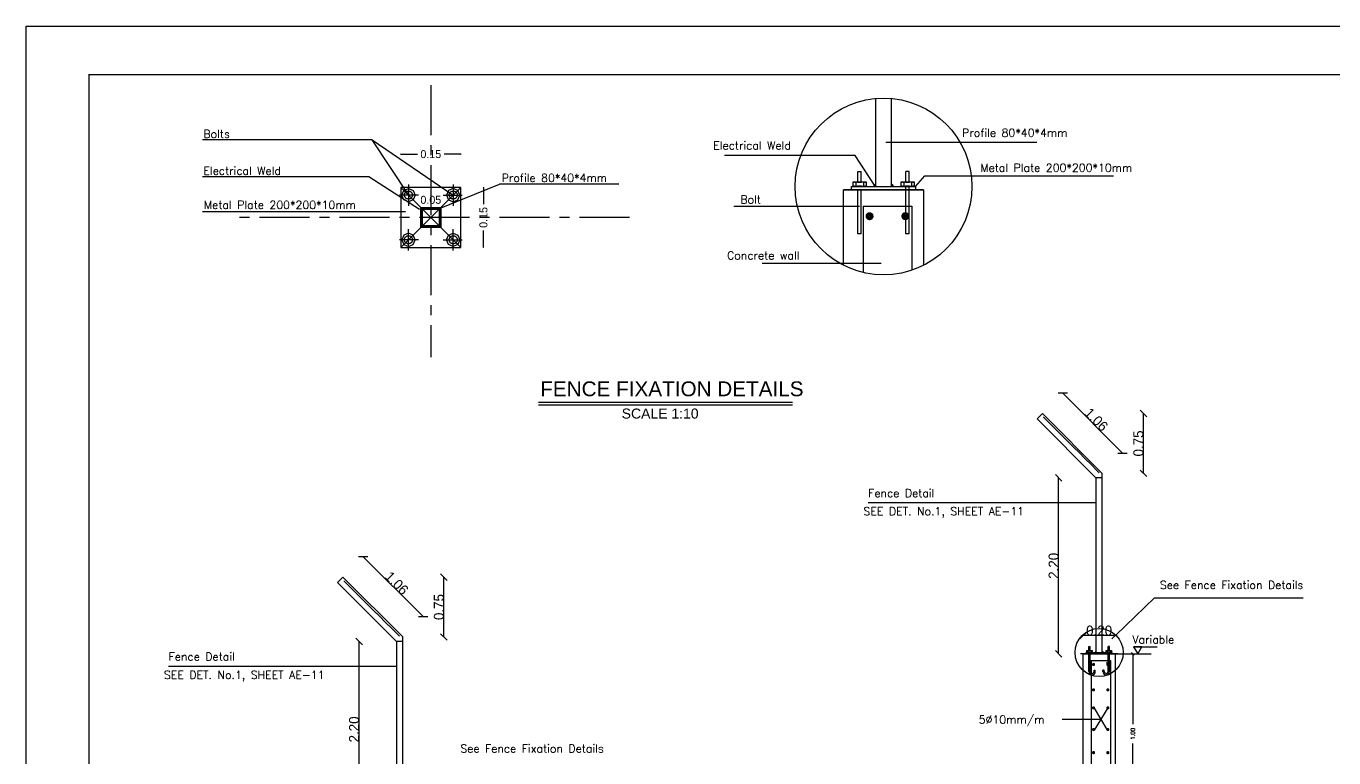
# Model space of a CAD drawing. Extents: x 166525 to 167198, y 178739 to 179747.
# Drawn here: x 167044.98 to 167077.65, y 178976.19 to 178994.48 of the extents above; entities that cross this region are included whole.
import ezdxf

# ---------------------------------------------------------------- set-up
doc = ezdxf.new("R2010")
doc.units = 0
doc.header["$MEASUREMENT"] = 0
for name, pattern in [('AUSGEZOGEN', [0]), ('CENTER', [2, 1.25, -0.25, 0.25, -0.25]), ('DASHED2', [0.375, 0.25, -0.125]), ('HIDDEN', [9.525, 6.35, -3.175])]:
    doc.linetypes.add(name, pattern=pattern)
doc.layers.get('0').update_dxf_attribs({"linetype": 'CONTINUOUS'})
doc.layers.get('DEFPOINTS').update_dxf_attribs({"linetype": 'CONTINUOUS'})
for name, color, linetype in [('1622', 7, 'HIDDEN'), ('A-Elevation 18', 1, 'CONTINUOUS'), ('COVER', 7, 'CONTINUOUS'), ('DIM', 144, 'CONTINUOUS'), ('EBENE0', 7, 'AUSGEZOGEN'), ('G-Dim', 1, 'CONTINUOUS'), ('MHATCH', 8, 'CONTINUOUS'), ('OUT', 6, 'CONTINUOUS'), ('POLI', 3, 'CONTINUOUS'), ('RIB', 3, 'CONTINUOUS'), ('ST', 2, 'CONTINUOUS'), ('SYMBOL1', 8, 'CONTINUOUS')]:
    doc.layers.add(name, color=color, linetype=linetype)
doc.layers.add('d dim 2', color=7, linetype='CONTINUOUS', lineweight=20)
doc.styles.add('FUTURA', font='SAS_____.PFB')
doc.styles.add('ROMANS', font='romans.shx')
doc.styles.add('STABC', font='romans', dxfattribs={"bigfont": 'b'})
doc.dimstyles.new('1.10', dxfattribs={"dimtxt": 0.2, "dimasz": 0.01, "dimexe": 0, "dimexo": 0, "dimgap": 0.08, "dimtad": 0, "dimlfac": 0.1, "dimzin": 0, "dimdsep": 46, "dimtxsty": 'Standard', "dimblk1": 'OBLIQUE', "dimblk2": 'OBLIQUE', "dimsah": 1, "dimcen": 0, "dimse1": 1, "dimse2": 1, "dimclrd": 256, "dimclre": 256, "dimclrt": 4, "dimadec": 0, "dimazin": 0, "dimtfac": 5.555556, "dimtix": 1, "dimtofl": 0, "dimtmove": 2, "dimatfit": 3, "dimldrblk": 'OBLIQUE', "dimfxl": 1, "dimtolj": 1, "dimtzin": 0, "dimarcsym": 0})
doc.dimstyles.new('1.50', dxfattribs={"dimtxt": 0.1, "dimasz": 0.07, "dimexe": 0.18, "dimexo": 0.0625, "dimgap": 0.1, "dimtad": 0, "dimdec": 1, "dimlfac": 0.5, "dimzin": 0, "dimdsep": 46, "dimtxsty": 'STABC', "dimblk": 'OBLIQUE', "dimcen": 0, "dimse1": 1, "dimse2": 1, "dimclrd": 8, "dimclrt": 4, "dimadec": 0, "dimazin": 0, "dimtfac": 1, "dimtdec": 1, "dimtofl": 0, "dimtmove": 0, "dimatfit": 3, "dimfxl": 1, "dimtolj": 1, "dimtzin": 0, "dimarcsym": 0})
doc.dimstyles.new('1.50ma', dxfattribs={"dimtxt": 0.25, "dimasz": 0.1635, "dimexe": 0.18, "dimexo": 0.0625, "dimgap": 0, "dimtad": 1, "dimlfac": 0.5, "dimzin": 0, "dimdsep": 46, "dimtxsty": 'Standard', "dimblk": 'OBLIQUE', "dimcen": 0, "dimse1": 1, "dimse2": 1, "dimclrd": 250, "dimclrt": 4, "dimadec": 0, "dimazin": 0, "dimtfac": 1, "dimtix": 1, "dimtofl": 0, "dimtmove": 0, "dimatfit": 3, "dimldrblk": 'OBLIQUE', "dimfxl": 0.18, "dimtolj": 1, "dimtzin": 0, "dimarcsym": 0})

# ---------------------------------------------------------------- blocks, each defined once
blk = doc.blocks.new('_OBLIQUE')
at = {"color": 0, "linetype": 'ByBlock'}
blk.add_line((-0.5, -0.5), (0.5, 0.5), dxfattribs=at)
blk = doc.blocks.new('*D1146')
at = {"color": 250, "lineweight": -2, "ltscale": 0.1, "transparency": 16777216}
blk.add_line((167053.3, 178974.705), (167053.3, 178979.105), dxfattribs=at)
at = {"layer": 'DEFPOINTS', "color": 0, "ltscale": 0.1, "transparency": 16777216}
for p in [(167053.3, 178979.105), (167054.23, 178979.105), (167053.847, 178974.705)]:
    blk.add_point(p, dxfattribs=at)
at = {"color": 250, "lineweight": -2, "ltscale": 0.1, "transparency": 16777216, "xscale": 0.1635000000000001, "yscale": 0.1635000000000001, "zscale": 0.1635000000000001}
for p, rotation in [((167053.3, 178979.105), 90), ((167053.3, 178974.705), 270)]:
    blk.add_blockref('_OBLIQUE', p, dxfattribs=dict(at, rotation=rotation))
at = {"color": 4, "ltscale": 0.1, "transparency": 16777216, "insert": (167053.175, 178976.905), "char_height": 0.25, "attachment_point": 5, "rotation": 90}
blk.add_mtext('\\A1;2.20', dxfattribs=at)
blk = doc.blocks.new('*D1149')
at = {"color": 250, "lineweight": -2, "ltscale": 0.1, "transparency": 16777216}
blk.add_line((167054.898, 178979.724), (167053.403, 178981.219), dxfattribs=at)
at = {"layer": 'DEFPOINTS', "color": 0, "ltscale": 0.1, "transparency": 16777216}
for p in [(167053.403, 178981.219), (167052.895, 178980.711), (167054.39, 178979.216)]:
    blk.add_point(p, dxfattribs=at)
at = {"color": 250, "lineweight": -2, "ltscale": 0.1, "transparency": 16777216, "xscale": 0.1635000000000001, "yscale": 0.1635000000000001, "zscale": 0.1635000000000001}
for p, rotation in [((167053.403, 178981.219), 135), ((167054.898, 178979.724), 315)]:
    blk.add_blockref('_OBLIQUE', p, dxfattribs=dict(at, rotation=rotation))
at = {"color": 4, "ltscale": 0.1, "transparency": 16777216, "insert": (167054.239, 178980.56), "char_height": 0.25, "attachment_point": 5, "rotation": 315}
blk.add_mtext('\\A1;1.06', dxfattribs=at)
blk = doc.blocks.new('*D1150')
at = {"color": 250, "lineweight": -2, "ltscale": 0.1, "transparency": 16777216}
blk.add_line((167055.418, 178979.216), (167055.418, 178980.711), dxfattribs=at)
at = {"layer": 'DEFPOINTS', "color": 0, "ltscale": 0.1, "transparency": 16777216}
for p in [(167052.138, 178980.711), (167055.418, 178980.711), (167053.633, 178979.216)]:
    blk.add_point(p, dxfattribs=at)
at = {"color": 250, "lineweight": -2, "ltscale": 0.1, "transparency": 16777216, "xscale": 0.1635000000000001, "yscale": 0.1635000000000001, "zscale": 0.1635000000000001}
for p, rotation in [((167055.418, 178980.711), 90), ((167055.418, 178979.216), 270)]:
    blk.add_blockref('_OBLIQUE', p, dxfattribs=dict(at, rotation=rotation))
at = {"color": 4, "ltscale": 0.1, "transparency": 16777216, "insert": (167055.293, 178979.964), "char_height": 0.25, "attachment_point": 5, "rotation": 90}
blk.add_mtext('\\A1;0.75', dxfattribs=at)
blk = doc.blocks.new('*D1309')
at = {"color": 250, "lineweight": -2, "ltscale": 0.1, "transparency": 16777216}
blk.add_line((167070.778, 178978.794), (167070.778, 178983.194), dxfattribs=at)
at = {"layer": 'DEFPOINTS', "color": 0, "ltscale": 0.1, "transparency": 16777216}
for p in [(167070.778, 178983.194), (167071.708, 178983.194), (167071.325, 178978.794)]:
    blk.add_point(p, dxfattribs=at)
at = {"color": 250, "lineweight": -2, "ltscale": 0.1, "transparency": 16777216, "xscale": 0.1635000000000001, "yscale": 0.1635000000000001, "zscale": 0.1635000000000001}
for p, rotation in [((167070.778, 178983.194), 90), ((167070.778, 178978.794), 270)]:
    blk.add_blockref('_OBLIQUE', p, dxfattribs=dict(at, rotation=rotation))
at = {"color": 4, "ltscale": 0.1, "transparency": 16777216, "insert": (167070.653, 178980.994), "char_height": 0.25, "attachment_point": 5, "rotation": 90}
blk.add_mtext('\\A1;2.20', dxfattribs=at)
blk = doc.blocks.new('*D1310')
at = {"color": 250, "lineweight": -2, "ltscale": 0.1, "transparency": 16777216}
blk.add_line((167072.189, 178979.249), (167071.389, 178979.249), dxfattribs=at)
at = {"layer": 'DEFPOINTS', "color": 0, "ltscale": 0.1, "transparency": 16777216}
for p in [(167071.389, 178979.249), (167071.389, 178978.794), (167072.189, 178978.794)]:
    blk.add_point(p, dxfattribs=at)
at = {"color": 250, "lineweight": -2, "ltscale": 0.1, "transparency": 16777216, "xscale": 0.1635000000000001, "yscale": 0.1635000000000001, "zscale": 0.1635000000000001, "rotation": 180}
blk.add_blockref('_OBLIQUE', (167071.389, 178979.249), dxfattribs=at)
at = {"color": 250, "lineweight": -2, "ltscale": 0.1, "transparency": 16777216, "xscale": 0.1635000000000001, "yscale": 0.1635000000000001, "zscale": 0.1635000000000001}
blk.add_blockref('_OBLIQUE', (167072.189, 178979.249), dxfattribs=at)
at = {"color": 4, "ltscale": 0.1, "transparency": 16777216, "insert": (167071.789, 178979.374), "char_height": 0.25, "attachment_point": 5}
blk.add_mtext('\\A1;0.20', dxfattribs=at)
blk = doc.blocks.new('*D1311')
at = {"color": 8, "lineweight": -2, "ltscale": 0.1, "transparency": 16777216}
for p, q in [((167072.632, 178978.794), (167072.632, 178977.04)), ((167072.632, 178974.794), (167072.632, 178976.549))]:
    blk.add_line(p, q, dxfattribs=at)
at = {"layer": 'DEFPOINTS', "color": 0, "ltscale": 0.1, "transparency": 16777216}
for p in [(167072.189, 178978.794), (167072.189, 178974.794), (167072.632, 178974.794)]:
    blk.add_point(p, dxfattribs=at)
at = {"color": 8, "lineweight": -2, "ltscale": 0.1, "transparency": 16777216, "xscale": 0.07, "yscale": 0.07, "zscale": 0.07}
for p, rotation in [((167072.632, 178978.794), 90), ((167072.632, 178974.794), 270)]:
    blk.add_blockref('_OBLIQUE', p, dxfattribs=dict(at, rotation=rotation))
at = {"color": 4, "ltscale": 0.1, "transparency": 16777216, "insert": (167072.632, 178976.794), "char_height": 0.1, "attachment_point": 5, "rotation": 90, "style": 'STABC'}
blk.add_mtext('\\A1;1.00', dxfattribs=at)
blk = doc.blocks.new('*D1312')
at = {"color": 250, "lineweight": -2, "ltscale": 0.1, "transparency": 16777216}
blk.add_line((167072.376, 178983.814), (167070.881, 178985.309), dxfattribs=at)
at = {"layer": 'DEFPOINTS', "color": 0, "ltscale": 0.1, "transparency": 16777216}
for p in [(167070.881, 178985.309), (167070.373, 178984.801), (167071.868, 178983.306)]:
    blk.add_point(p, dxfattribs=at)
at = {"color": 250, "lineweight": -2, "ltscale": 0.1, "transparency": 16777216, "xscale": 0.1635000000000001, "yscale": 0.1635000000000001, "zscale": 0.1635000000000001}
for p, rotation in [((167070.881, 178985.309), 135), ((167072.376, 178983.814), 315)]:
    blk.add_blockref('_OBLIQUE', p, dxfattribs=dict(at, rotation=rotation))
at = {"color": 4, "ltscale": 0.1, "transparency": 16777216, "insert": (167071.717, 178984.65), "char_height": 0.25, "attachment_point": 5, "rotation": 315}
blk.add_mtext('\\A1;1.06', dxfattribs=at)
blk = doc.blocks.new('*D1313')
at = {"color": 250, "lineweight": -2, "ltscale": 0.1, "transparency": 16777216}
blk.add_line((167072.896, 178983.306), (167072.896, 178984.801), dxfattribs=at)
at = {"layer": 'DEFPOINTS', "color": 0, "ltscale": 0.1, "transparency": 16777216}
for p in [(167069.616, 178984.801), (167072.896, 178984.801), (167071.111, 178983.306)]:
    blk.add_point(p, dxfattribs=at)
at = {"color": 250, "lineweight": -2, "ltscale": 0.1, "transparency": 16777216, "xscale": 0.1635000000000001, "yscale": 0.1635000000000001, "zscale": 0.1635000000000001}
for p, rotation in [((167072.896, 178984.801), 90), ((167072.896, 178983.306), 270)]:
    blk.add_blockref('_OBLIQUE', p, dxfattribs=dict(at, rotation=rotation))
at = {"color": 4, "ltscale": 0.1, "transparency": 16777216, "insert": (167072.771, 178984.053), "char_height": 0.25, "attachment_point": 5, "rotation": 90}
blk.add_mtext('\\A1;0.75', dxfattribs=at)
blk = doc.blocks.new('*D1330')
at = {"layer": '1622', "lineweight": -2, "ltscale": 10, "transparency": 16777216}
for p, q in [((167054.342, 178991.285), (167054.762, 178991.285)), ((167055.842, 178991.285), (167055.422, 178991.285))]:
    blk.add_line(p, q, dxfattribs=at)
at = {"layer": 'DEFPOINTS', "color": 0, "ltscale": 10, "transparency": 16777216}
for p in [(167055.842, 178991.285), (167054.342, 178990.453), (167055.842, 178990.453)]:
    blk.add_point(p, dxfattribs=at)
at = {"layer": '1622', "lineweight": -2, "ltscale": 10, "transparency": 16777216, "xscale": 0.01, "yscale": 0.01, "zscale": 0.01, "rotation": 180}
blk.add_blockref('_OBLIQUE', (167054.342, 178991.285), dxfattribs=at)
at = {"layer": '1622', "lineweight": -2, "ltscale": 10, "transparency": 16777216, "xscale": 0.01, "yscale": 0.01, "zscale": 0.01}
blk.add_blockref('_OBLIQUE', (167055.842, 178991.285), dxfattribs=at)
at = {"layer": '1622', "color": 4, "ltscale": 10, "transparency": 16777216, "insert": (167055.092, 178991.285), "char_height": 0.2, "attachment_point": 5}
blk.add_mtext('\\A1;0.15', dxfattribs=at)
blk = doc.blocks.new('*D1331')
at = {"layer": 'DEFPOINTS', "color": 0, "ltscale": 10, "transparency": 16777216}
for p in [(167054.842, 178990.143), (167054.842, 178989.953), (167055.342, 178989.953)]:
    blk.add_point(p, dxfattribs=at)
at = {"layer": '1622', "color": 4, "ltscale": 10, "transparency": 16777216, "insert": (167055.092, 178990.143), "char_height": 0.2, "attachment_point": 5}
blk.add_mtext('\\A1;0.05', dxfattribs=at)
blk = doc.blocks.new('*D1332')
at = {"layer": '1622', "lineweight": -2, "ltscale": 10, "transparency": 16777216}
for p, q in [((167056.406, 178990.453), (167056.406, 178990.033)), ((167056.406, 178988.953), (167056.406, 178989.373))]:
    blk.add_line(p, q, dxfattribs=at)
at = {"layer": 'DEFPOINTS', "color": 0, "ltscale": 10, "transparency": 16777216}
for p in [(167055.842, 178990.453), (167055.842, 178988.953), (167056.406, 178988.953)]:
    blk.add_point(p, dxfattribs=at)
at = {"layer": '1622', "lineweight": -2, "ltscale": 10, "transparency": 16777216, "xscale": 0.01, "yscale": 0.01, "zscale": 0.01}
for p, rotation in [((167056.406, 178990.453), 90), ((167056.406, 178988.953), 270)]:
    blk.add_blockref('_OBLIQUE', p, dxfattribs=dict(at, rotation=rotation))
at = {"layer": '1622', "color": 4, "ltscale": 10, "transparency": 16777216, "insert": (167056.406, 178989.703), "char_height": 0.2, "attachment_point": 5, "rotation": 90}
blk.add_mtext('\\A1;0.15', dxfattribs=at)

msp = doc.modelspace()

# ---------------------------------------------------------------- hatches: boundary and pattern name
at = {"layer": '1622', "linetype": 'Continuous'}
h = msp.add_hatch(dxfattribs=at)
h.set_pattern_fill('ANSI31', color=8, scale=0.15, style=0)
h.set_pattern_definition([(45, (167669.319469, 180237.920462), (-0.01325825215, 0.01325825215), [])])
h.paths.add_polyline_path([(167055.34166, 178989.95282), (167054.84166, 178989.95282), (167054.84166, 178989.45282), (167055.34166, 178989.45282)])
h.paths.add_polyline_path([(167055.30166, 178989.91282), (167055.30166, 178989.49282), (167054.88166, 178989.49282), (167054.88166, 178989.91282)], flags=16)

# ---------------------------------------------------------------- linework, layer by layer
at = {"ltscale": 2}
for p, q in [((167067.40342, 178990.39624), (167065.40342, 178990.39624)), ((167072.25303, 178978.79427), (167071.32503, 178978.79427))]:
    msp.add_line(p, q, dxfattribs=at)
at = {"color": 8, "linetype": 'Continuous'}
for p, q in [((167071.70843, 178982.57003), (167066.01447, 178982.57003)), ((167072.20267, 178979.26257), (167073.16838, 178980.19235)), ((167073.16838, 178980.19235), (167076.88731, 178980.19235)), ((167054.23044, 178978.48059), (167048.53648, 178978.48059))]:
    msp.add_line(p, q, dxfattribs=at)
at = {"color": 2, "linetype": 'Continuous'}
msp.add_line((167072.18903, 178978.79427), (167073.08607, 178978.79427), dxfattribs=at)
at = {"color": 0, "linetype": 'DASHED2', "lineweight": 13, "ltscale": 0.025}
msp.add_line((167071.99484, 178978.57025), (167071.96723, 178978.57025), dxfattribs=at)
at = {"layer": '1622', "color": 8, "linetype": 'CENTER'}
for p, q in [((167055.09166, 178993.00605), (167055.09166, 178986.20624)), ((167060.0595, 178989.70282), (167050.21207, 178989.70282))]:
    msp.add_line(p, q, dxfattribs=at)
at = {"layer": '1622', "color": 8, "ltscale": 4}
for p, q in [((167053.62477, 178991.64052), (167049.38985, 178991.64052)), ((167054.54565, 178990.26185), (167053.62477, 178991.64052)), ((167053.62477, 178991.64052), (167055.6507, 178990.26185)), ((167053.5427, 178990.72197), (167049.38985, 178990.72197)), ((167054.81303, 178989.90422), (167053.5427, 178990.72197)), ((167055.26463, 178989.90775), (167056.80598, 178990.53334)), ((167059.78565, 178990.53334), (167056.80598, 178990.53334)), ((167054.45696, 178989.84417), (167049.38985, 178989.84417))]:
    msp.add_line(p, q, dxfattribs=at)
at = {"layer": '1622', "color": 8, "linetype": 'Continuous'}
for p, q in [((167066.45945, 178991.58464), (167070.23406, 178991.58464)), ((167065.69479, 178991.2484), (167062.43123, 178991.2484)), ((167066.17659, 178990.5077), (167065.69479, 178991.2484)), ((167067.20342, 178990.47624), (167067.43164, 178990.74483)), ((167067.43164, 178990.74483), (167072.15042, 178990.74483)), ((167065.80021, 178989.97331), (167062.65897, 178989.97331)), ((167066.34491, 178988.55118), (167063.36724, 178988.55118))]:
    msp.add_line(p, q, dxfattribs=at)
at = {"layer": '1622', "ltscale": 4}
for p, q in [((167054.34166, 178990.45282), (167055.84166, 178988.95282)), ((167055.84166, 178990.45282), (167054.34166, 178988.95282))]:
    msp.add_line(p, q, dxfattribs=at)
at = {"layer": '1622', "color": 253}
for p, q in [((167054.53263, 178990.52709), (167054.53263, 178989.99391)), ((167055.6507, 178990.52709), (167055.6507, 178989.99391)), ((167054.78109, 178990.26185), (167054.3102, 178990.26185)), ((167055.40223, 178990.26185), (167055.87313, 178990.26185)), ((167054.53263, 178988.87855), (167054.53263, 178989.41173)), ((167055.6507, 178988.87855), (167055.6507, 178989.41173)), ((167054.78109, 178989.14378), (167054.3102, 178989.14378)), ((167055.40223, 178989.14378), (167055.87313, 178989.14378))]:
    msp.add_line(p, q, dxfattribs=at)
at = {"layer": '1622', "color": 1, "linetype": 'Continuous'}
for p, q in [((167055.30166, 178989.91282), (167054.88166, 178989.49282)), ((167054.88166, 178989.91282), (167055.30166, 178989.49282))]:
    msp.add_line(p, q, dxfattribs=at)
at = {"layer": '1622'}
for p, q in [((167057.77875, 178985.08275), (167064.27735, 178985.08275)), ((167057.77875, 178985.01718), (167064.27735, 178985.01718))]:
    msp.add_line(p, q, dxfattribs=at)
at = {"layer": '1622', "color": 3}
msp.add_lwpolyline([(167055.84166, 178990.45282), (167054.34166, 178990.45282), (167054.34166, 178988.95282), (167055.84166, 178988.95282)], close=True, dxfattribs=at)
at = {"layer": '1622', "color": 253}
for points in [[(167054.36515, 178990.26185), (167054.4142, 178990.38028), (167054.53263, 178990.42933), (167054.65105, 178990.38028), (167054.70011, 178990.26185), (167054.65105, 178990.14343), (167054.53263, 178990.09437), (167054.4142, 178990.14343)], [(167055.81818, 178990.26185), (167055.76912, 178990.38028), (167055.6507, 178990.42933), (167055.53227, 178990.38028), (167055.48322, 178990.26185), (167055.53227, 178990.14343), (167055.6507, 178990.09437), (167055.76912, 178990.14343)], [(167054.36515, 178989.14378), (167054.4142, 178989.02536), (167054.53263, 178988.97631), (167054.65105, 178989.02536), (167054.70011, 178989.14378), (167054.65105, 178989.26221), (167054.53263, 178989.31126), (167054.4142, 178989.26221)], [(167055.81818, 178989.14378), (167055.76912, 178989.02536), (167055.6507, 178988.97631), (167055.53227, 178989.02536), (167055.48322, 178989.14378), (167055.53227, 178989.26221), (167055.6507, 178989.31126), (167055.76912, 178989.26221)]]:
    msp.add_lwpolyline(points, close=True, dxfattribs=at)
at = {"layer": '1622', "linetype": 'Continuous'}
msp.add_lwpolyline([(167054.84166, 178989.95282), (167055.34166, 178989.95282), (167055.34166, 178989.45282), (167054.84166, 178989.45282), (167054.84166, 178989.95282)], dxfattribs=at)
at = {"layer": '1622', "color": 1, "linetype": 'Continuous'}
msp.add_lwpolyline([(167054.88166, 178989.91282), (167055.30166, 178989.91282), (167055.30166, 178989.49282), (167054.88166, 178989.49282)], close=True, dxfattribs=at)
at = {"layer": '1622', "color": 253}
for centre in [(167054.53263, 178990.26185), (167055.6507, 178990.26185), (167054.53263, 178989.14378), (167055.6507, 178989.14378)]:
    msp.add_circle(centre, 0.1, dxfattribs=at)
at = {"layer": 'A-Elevation 18'}
for p, q in [((167066.2019, 178992.67534), (167066.2019, 178990.47624)), ((167071.70843, 178983.19427), (167071.70843, 178978.82627)), ((167071.86843, 178983.19427), (167071.70843, 178983.19427)), ((167054.23044, 178979.10482), (167054.23044, 178974.73682)), ((167054.39044, 178979.10482), (167054.23044, 178979.10482))]:
    msp.add_line(p, q, dxfattribs=at)
for points in [[(167066.6019, 178990.47624), (167066.6019, 178992.67562)], [(167071.86843, 178978.82627), (167071.86843, 178983.30579), (167070.37341, 178984.80081)], [(167071.70843, 178983.19427), (167070.23764, 178984.66505)], [(167071.21568, 178983.89454), (167070.40672, 178984.7035)], [(167071.50668, 178983.60355), (167071.22021, 178983.89001)], [(167071.78796, 178983.32227), (167071.5112, 178983.59902)], [(167054.23044, 178979.10482), (167052.75966, 178980.5756)], [(167054.39044, 178974.73682), (167054.39044, 178979.21635), (167052.89542, 178980.71137)], [(167053.7377, 178979.80509), (167052.92873, 178980.61406)], [(167054.02869, 178979.5141), (167053.74222, 178979.80057)], [(167054.30997, 178979.23282), (167054.03321, 178979.50958)]]:
    msp.add_lwpolyline(points, dxfattribs=at)
at = {"layer": 'COVER', "flags": 128}
msp.add_lwpolyline([(167044.98142, 178994.48492), (167104.90267, 178994.48492), (167104.90267, 178952.16242), (167044.98142, 178952.16242)], close=True, dxfattribs=at)
at = {"layer": 'd dim 2', "color": 32}
for centre in [(167070.40446, 178984.70577), (167071.21795, 178983.89227), (167071.50894, 178983.60128), (167052.92647, 178980.61632), (167053.73996, 178979.80283), (167054.03095, 178979.51184)]:
    msp.add_circle(centre, 0.0032, dxfattribs=at)
at = {"layer": 'DIM', "ltscale": 4}
for centre, radius in [((167066.40342, 178990.47624), 2.20831), ((167071.78903, 178978.82627), 0.60121)]:
    msp.add_circle(centre, radius, dxfattribs=at)
at = {"layer": 'EBENE0', "color": 3, "linetype": 'AUSGEZOGEN'}
for p, q in [((167072.85533, 178978.97158), (167072.65058, 178978.97158)), ((167072.65058, 178978.97158), (167072.75296, 178978.79427)), ((167072.65058, 178978.97158), (167073.24065, 178978.97158)), ((167072.75296, 178978.79427), (167072.85533, 178978.97158))]:
    msp.add_line(p, q, dxfattribs=at)
at = {"layer": 'G-Dim'}
for points in [[(167070.37341, 178984.80081), (167070.23764, 178984.66505)], [(167052.89542, 178980.71137), (167052.75966, 178980.5756)]]:
    msp.add_lwpolyline(points, dxfattribs=at)
at = {"layer": 'MHATCH', "const_width": 0.03562, "flags": 128}
msp.add_lwpolyline([(167046.54892, 178993.27367), (167103.33517, 178993.27367), (167103.33517, 178953.37367), (167046.54892, 178953.37367)], close=True, dxfattribs=at)
at = {"layer": 'MHATCH'}
msp.add_lwpolyline([(167046.90517, 178993.27367), (167103.33517, 178993.27367), (167103.33517, 178953.37367)], dxfattribs=at)
at = {"layer": 'OUT', "color": 1}
for p, q in [((167065.40342, 178988.50732), (167065.40342, 178990.39624)), ((167065.40342, 178990.39624), (167067.40342, 178990.39624)), ((167067.40342, 178990.39624), (167067.40342, 178988.50732)), ((167071.38903, 178974.79427), (167071.38903, 178978.79427)), ((167071.38903, 178978.79427), (167072.18903, 178978.79427)), ((167072.18903, 178978.79427), (167072.18903, 178974.79427))]:
    msp.add_line(p, q, dxfattribs=at)
at = {"layer": 'OUT', "color": 2}
for p, q in [((167065.89628, 178989.98619), (167065.89628, 178988.32695)), ((167065.89628, 178989.98619), (167067.10735, 178989.98619)), ((167067.10735, 178989.98619), (167067.10735, 178988.38313)), ((167071.58618, 178978.63024), (167071.58618, 178963.24141)), ((167071.58618, 178978.63024), (167072.07061, 178978.63024)), ((167072.07061, 178978.63024), (167072.07061, 178973.7427))]:
    msp.add_line(p, q, dxfattribs=at)
at = {"layer": 'RIB', "color": 8}
for p, q in [((167072.00611, 178977.4458), (167071.66591, 178976.88879)), ((167071.66591, 178977.43342), (167071.9855, 178976.90117)), ((167071.83653, 178977.15475), (167070.86377, 178977.15475))]:
    msp.add_line(p, q, dxfattribs=at)
at = {"layer": 'ST'}
for points, const_width in [([(167066.1057, 178989.73417, -1), (167066.0007, 178989.73417, -1)], 0.095), ([(167066.89459, 178989.73417, 1), (167066.99959, 178989.73417, 1)], 0.095), ([(167071.66995, 178978.52944, -1), (167071.62795, 178978.52944, -1)], 0.038), ([(167071.9855, 178978.52944, 1), (167072.0275, 178978.52944, 1)], 0.038), ([(167071.66995, 178977.89528, -1), (167071.62795, 178977.89528, -1)], 0.038), ([(167071.9855, 178977.89528, 1), (167072.0275, 178977.89528, 1)], 0.038), ([(167071.66995, 178977.4458, -1), (167071.62795, 178977.4458, -1)], 0.038), ([(167071.9855, 178977.4458, 1), (167072.0275, 178977.4458, 1)], 0.038), ([(167071.66995, 178976.90117, -1), (167071.62795, 178976.90117, -1)], 0.038), ([(167071.9855, 178976.90117, 1), (167072.0275, 178976.90117, 1)], 0.038), ([(167071.66995, 178976.32466, -1), (167071.62795, 178976.32466, -1)], 0.038), ([(167071.9855, 178976.32466, 1), (167072.0275, 178976.32466, 1)], 0.038)]:
    msp.add_lwpolyline(points, format="xyb", close=True, dxfattribs=dict(at, const_width=const_width))
at = {"layer": 'SYMBOL1', "color": 4}
for p, q in [((167065.76342, 178990.59415), (167065.76342, 178990.84714)), ((167065.76342, 178990.84714), (167065.84342, 178990.84714)), ((167065.84342, 178990.59415), (167065.84342, 178990.84714)), ((167066.96342, 178990.59415), (167066.96342, 178990.84714)), ((167067.04342, 178990.84714), (167066.96342, 178990.84714)), ((167067.04342, 178990.59415), (167067.04342, 178990.84714)), ((167065.70702, 178990.59415), (167065.70702, 178990.47624)), ((167065.76342, 178989.29389), (167065.76342, 178990.39624)), ((167065.84342, 178989.29389), (167065.84342, 178990.39624)), ((167065.89981, 178990.59415), (167065.89981, 178990.47624)), ((167066.2019, 178990.53797), (167066.15128, 178990.47742)), ((167066.15128, 178990.47742), (167066.2019, 178990.47742)), ((167066.2019, 178990.47742), (167066.2019, 178990.53797)), ((167066.60419, 178990.47742), (167066.60419, 178990.53797)), ((167066.60419, 178990.53797), (167066.65482, 178990.47742)), ((167066.65482, 178990.47742), (167066.60419, 178990.47742)), ((167066.90702, 178990.59415), (167066.90702, 178990.47624)), ((167066.96342, 178989.29389), (167066.96342, 178990.47624)), ((167067.04342, 178989.29389), (167067.04342, 178990.47624)), ((167067.09981, 178990.59415), (167067.09981, 178990.47624)), ((167065.84342, 178989.29389), (167065.76342, 178989.29389)), ((167067.04342, 178989.29389), (167066.96342, 178989.29389)), ((167071.53303, 178978.87343), (167071.53303, 178978.97463)), ((167071.53303, 178978.97463), (167071.56503, 178978.97463)), ((167071.56503, 178978.87343), (167071.56503, 178978.97463)), ((167072.01303, 178978.87343), (167072.01303, 178978.97463)), ((167072.04503, 178978.97463), (167072.01303, 178978.97463)), ((167072.04503, 178978.87343), (167072.04503, 178978.97463)), ((167071.51048, 178978.87343), (167071.51048, 178978.82627)), ((167071.53303, 178978.35333), (167071.53303, 178978.79427)), ((167071.56503, 178978.35333), (167071.56503, 178978.79427)), ((167071.58759, 178978.87343), (167071.58759, 178978.82627)), ((167071.70843, 178978.85096), (167071.68818, 178978.82674)), ((167071.68818, 178978.82674), (167071.70843, 178978.82674)), ((167071.70843, 178978.82674), (167071.70843, 178978.85096)), ((167071.86934, 178978.82674), (167071.86934, 178978.85096)), ((167071.86934, 178978.85096), (167071.88959, 178978.82674)), ((167071.88959, 178978.82674), (167071.86934, 178978.82674)), ((167071.99048, 178978.87343), (167071.99048, 178978.82627)), ((167072.01303, 178978.35333), (167072.01303, 178978.82627)), ((167072.04503, 178978.35333), (167072.04503, 178978.82627)), ((167072.06759, 178978.87343), (167072.06759, 178978.82627)), ((167071.66103, 178978.35333), (167071.66103, 178978.38432)), ((167071.66103, 178978.38432), (167071.69303, 178978.38432)), ((167071.69303, 178978.35333), (167071.69303, 178978.38432)), ((167071.88503, 178978.35333), (167071.88503, 178978.38432)), ((167071.91703, 178978.38432), (167071.88503, 178978.38432)), ((167071.91703, 178978.35333), (167071.91703, 178978.38432))]:
    msp.add_line(p, q, dxfattribs=at)
for points in [[(167065.60342, 178990.47624), (167067.20342, 178990.47624), (167067.20342, 178990.39624), (167065.60342, 178990.39624)], [(167065.64033, 178990.59415), (167065.9665, 178990.59415), (167065.9665, 178990.47624), (167065.64033, 178990.47624)], [(167066.84033, 178990.59415), (167067.1665, 178990.59415), (167067.1665, 178990.47624), (167066.84033, 178990.47624)], [(167071.46903, 178978.82627), (167072.10903, 178978.82627), (167072.10903, 178978.79427), (167071.46903, 178978.79427)], [(167071.4838, 178978.87343), (167071.61427, 178978.87343), (167071.61427, 178978.82627), (167071.4838, 178978.82627)], [(167071.9638, 178978.87343), (167072.09427, 178978.87343), (167072.09427, 178978.82627), (167071.9638, 178978.82627)]]:
    msp.add_lwpolyline(points, close=True, dxfattribs=at)
for centre, radius, start, end in [((167065.64313, 178990.80161), 0.21708, 269.262997, 287.119085), ((167065.64313, 178990.26878), 0.21708, 72.880915, 90.737003), ((167065.80342, 178991.06827), 0.48382, 258.507912, 281.492088), ((167065.80342, 178989.9822), 0.50336, 78.959714, 101.040286), ((167065.96371, 178990.80161), 0.21708, 252.880915, 270.737003), ((167065.96371, 178990.26878), 0.21708, 89.262997, 107.119085), ((167066.84313, 178990.80161), 0.21708, 269.262997, 287.119085), ((167066.84313, 178990.26878), 0.21708, 72.880915, 90.737003), ((167067.00342, 178991.06827), 0.48382, 258.507912, 281.492088), ((167067.00342, 178989.9822), 0.50336, 78.959714, 101.040286), ((167067.16371, 178990.80161), 0.21708, 252.880915, 270.737003), ((167067.16371, 178990.26878), 0.21708, 89.262997, 107.119085), ((167071.48492, 178978.95641), 0.08683, 269.262997, 287.119085), ((167071.48492, 178978.74328), 0.08683, 72.880915, 90.737003), ((167071.54903, 178979.06308), 0.19353, 258.507912, 281.492088), ((167071.54903, 178978.62865), 0.20134, 78.959714, 101.040286), ((167071.61315, 178978.95641), 0.08683, 252.880915, 270.737003), ((167071.61315, 178978.74328), 0.08683, 89.262997, 107.119085), ((167071.96492, 178978.95641), 0.08683, 269.262997, 287.119085), ((167071.96492, 178978.74328), 0.08683, 72.880915, 90.737003), ((167072.02903, 178979.06308), 0.19353, 258.507912, 281.492088), ((167072.02903, 178978.62865), 0.20134, 78.959714, 101.040286), ((167072.09315, 178978.95641), 0.08683, 252.880915, 270.737003), ((167072.09315, 178978.74328), 0.08683, 89.262997, 107.119085), ((167071.61303, 178978.35333), 0.08, 180, 0), ((167071.61303, 178978.35333), 0.048, 180, 0), ((167071.96503, 178978.35333), 0.08, 180, 0), ((167071.96503, 178978.35333), 0.048, 180, 0)]:
    msp.add_arc(centre, radius, start, end, dxfattribs=at)

# ---------------------------------------------------------------- texts
at = {"layer": '1622', "color": 6, "style": 'ROMANS'}
for s, p in [('Bolts', (167049.40971, 178991.68877)), ('Profile 80*40*4mm', (167068.36635, 178991.71936)), ('Electrical Weld', (167062.14879, 178991.40081)), ('Metal Plate 200*200*10mm', (167068.82038, 178990.84383)), ('Electrical Weld', (167049.40971, 178990.77023)), ('Profile 80*40*4mm', (167056.86292, 178990.5908)), ('Metal Plate 200*200*10mm', (167049.42255, 178989.91678)), ('Bolt', (167062.82538, 178990.05117)), ('Concrete wall', (167062.49331, 178988.65237))]:
    msp.add_text(s, height=0.2, dxfattribs=at).set_placement(p)
at = {"layer": '1622', "color": 4, "style": 'FUTURA'}
msp.add_text('FENCE FIXATION DETAILS', height=0.3701376, dxfattribs=at).set_placement((167057.82504, 178985.23389))
at = {"layer": '1622', "style": 'FUTURA'}
msp.add_text('SCALE 1:10', height=0.25, dxfattribs=at).set_placement((167059.86085, 178984.6759))
at = {"layer": 'POLI', "color": 6, "style": 'ROMANS'}
for s, p in [('Fence Detail ', (167066.01825, 178982.71341)), ('SEE DET. No.1, SHEET AE-11', (167065.90166, 178982.25806)), ('See Fence Fixation Details ', (167073.30774, 178980.41507)), ('Variable', (167072.62044, 178979.04883)), ('Fence Detail ', (167048.54026, 178978.62397)), ('SEE DET. No.1, SHEET AE-11', (167048.42367, 178978.16862)), ('5%%C10mm/m ', (167068.78031, 178977.04988)), ('See Fence Fixation Details ', (167055.82976, 178976.32563))]:
    msp.add_text(s, height=0.2, dxfattribs=at).set_placement(p)

# ---------------------------------------------------------------- dimensions: what is measured, and where the dimension line sits
at = {"ltscale": 0.1}
for p1, p2, picture, middle in [((167071.86843, 178983.30579), (167070.37341, 178984.80081), '*D1312', (167071.71712, 178984.6495)), ((167054.39044, 178979.21635), (167052.89542, 178980.71137), '*D1149', (167054.23913, 178980.56006))]:
    dim = msp.add_aligned_dim(p1=p1, p2=p2, distance=-0.71815, dimstyle='1.50ma', dxfattribs=at)
    dim.commit()
    dim.dimension.update_dxf_attribs({"geometry": picture, "text_midpoint": middle})
for base, p1, p2, picture, middle in [((167072.89604, 178984.80081), (167071.11137, 178983.30579), (167069.61635, 178984.80081), '*D1313', (167072.77104, 178984.0533)), ((167070.77838, 178983.19427), (167071.32503, 178978.79427), (167071.70843, 178983.19427), '*D1309', (167070.65338, 178980.99427)), ((167055.41805, 178980.71137), (167053.63338, 178979.21635), (167052.13836, 178980.71137), '*D1150', (167055.29305, 178979.96386)), ((167053.30039, 178979.10482), (167053.84704, 178974.70482), (167054.23044, 178979.10482), '*D1146', (167053.17539, 178976.90482))]:
    dim = msp.add_linear_dim(base=base, p1=p1, p2=p2, angle=90, dimstyle='1.50ma', dxfattribs=at)
    dim.commit()
    dim.dimension.update_dxf_attribs({"geometry": picture, "text_midpoint": middle})
dim = msp.add_linear_dim(base=(167071.38903, 178979.24893), p1=(167072.18903, 178978.79427), p2=(167071.38903, 178978.79427), text='0.20', dimstyle='1.50ma', dxfattribs=at)
dim.commit()
dim.dimension.update_dxf_attribs({"geometry": '*D1310', "text_midpoint": (167071.78903, 178979.37393)})
dim = msp.add_linear_dim(base=(167072.63163, 178974.79427), p1=(167072.18903, 178978.79427), p2=(167072.18903, 178974.79427), angle=90, text='1.00', dimstyle='1.50', override={"dimscale": 1}, dxfattribs=at)
dim.commit()
dim.dimension.update_dxf_attribs({"geometry": '*D1311', "text_midpoint": (167072.63163, 178976.79427)})
at = {"layer": '1622', "color": 8, "ltscale": 10}
for base, p1, p2, picture, middle in [((167055.84166, 178991.28502), (167054.34166, 178990.45282), (167055.84166, 178990.45282), '*D1330', (167055.09166, 178991.28502)), ((167054.84166, 178990.14266), (167055.34166, 178989.95282), (167054.84166, 178989.95282), '*D1331', (167055.09166, 178990.14266))]:
    dim = msp.add_linear_dim(base=base, p1=p1, p2=p2, dimstyle='1.10', dxfattribs=at)
    dim.commit()
    dim.dimension.update_dxf_attribs({"geometry": picture, "text_midpoint": middle})
dim = msp.add_linear_dim(base=(167056.40588, 178988.95282), p1=(167055.84166, 178990.45282), p2=(167055.84166, 178988.95282), angle=90, dimstyle='1.10', dxfattribs=at)
dim.commit()
dim.dimension.update_dxf_attribs({"geometry": '*D1332', "text_midpoint": (167056.40588, 178989.70282)})

doc.saveas('drawing.dxf')
